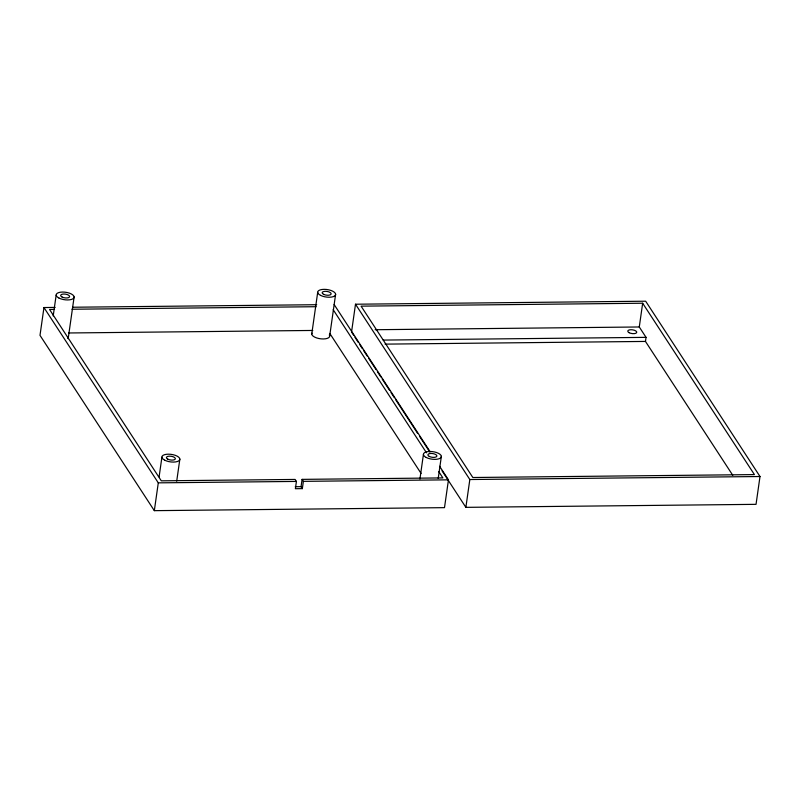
<?xml version="1.0" encoding="UTF-8"?>
<svg xmlns="http://www.w3.org/2000/svg" width="800" height="800" viewBox="0 0 800 800"><rect width="100%" height="100%" fill="white"/><g stroke="black" fill="none" stroke-linecap="round" stroke-linejoin="round"><path stroke-width="1.2" d="M55.17 307.42L43.96 307.54L40 335.35L154.33 510.66L444.5 507.65L448.46 479.84L439.61 466.28M53.2 315.93L56.17 295.07M74.12 296.94L68.18 338.66A9.05 3.78 8.1 0 0 67.8 337.63M154.33 510.66L158.29 482.85L43.96 307.54M159.11 476.83L161.91 457.2M176.71 481.16L179.85 459.07M311.75 334.07L317.69 292.35M54.53 309.42L49.55 309.47L161.3 480.83L295.13 479.44L296.42 481.42L295.38 488.71L302.34 488.63L303.37 481.35L302.09 479.37L442.87 477.91L438.78 471.64M302.34 488.63L301.05 486.66L302.09 479.37M329.69 335.95L335.63 294.23M442.05 470.82L465.87 507.35L756.04 504.34L760 476.52L645.67 301.21L355.5 304.22L351.54 332.04L353.58 335.17M419.93 479.03L423.42 454.48M438.22 478.45L441.36 456.36M465.87 507.35L469.83 479.53L355.5 304.22M732.77 475.29L645.47 341.43L646.05 337.36L639.28 326.98L642.66 303.23L361.09 306.15L472.84 477.51L754.41 474.59L642.66 303.23M72.6 307.24L316.7 304.71M71.97 309.24L316.17 306.71M68.59 332.98L312.79 330.45M375.15 329.72L639.28 326.98M383.17 340.08L646.05 337.36M385.08 344.13L645.47 341.43M158.29 482.85L296.42 481.42M303.37 481.35L448.46 479.84M469.83 479.53L760 476.52M295.25 486.72L301.05 486.66M334.13 304.53L430.09 451.67M354.94 337.25L358.34 342.47M359.71 344.56L362.43 348.73M363.79 350.82L367.19 356.04M368.55 358.12L376.04 369.6M377.4 371.69L380.8 376.91M382.16 378.99L389.65 390.47M391.01 392.56L394.41 397.78M395.77 399.86L417.55 433.26M419.59 436.39L429.8 452.04M333.17 309.68L426.52 452.83M329.79 333.43L421.1 473.44M329.32 334.92A9.05 3.78 8.1 0 1 320.99 338.85A9.05 3.78 8.1 0 1 311.98 333.11M164.72 460.19A9.05 3.78 8.1 0 0 179.61 460.03A9.05 3.78 8.1 0 0 168.3 454.18A9.05 3.78 8.1 0 0 164.72 460.19M167.8 459.16A4.53 1.89 8.1 0 0 175.25 459.08A4.53 1.89 8.1 0 0 169.59 456.16A4.53 1.89 8.1 0 0 167.8 459.16M426.24 457.48A9.05 3.78 8.1 0 0 441.13 457.32A9.05 3.78 8.1 0 0 429.81 451.47A9.05 3.78 8.1 0 0 426.24 457.48M429.31 456.45A4.53 1.89 8.1 0 0 436.76 456.37A4.53 1.89 8.1 0 0 431.1 453.44A4.53 1.89 8.1 0 0 429.31 456.45M58.99 298.06A9.05 3.78 8.1 0 0 73.88 297.9A9.05 3.78 8.1 0 0 62.57 292.05A9.05 3.78 8.1 0 0 58.99 298.06M62.07 297.03A4.53 1.89 8.1 0 0 69.51 296.95A4.53 1.89 8.1 0 0 63.86 294.03A4.53 1.89 8.1 0 0 62.07 297.03M320.5 295.35A9.05 3.78 8.1 0 0 335.39 295.19A9.05 3.78 8.1 0 0 324.08 289.34A9.05 3.78 8.1 0 0 320.5 295.35M323.58 294.32A4.53 1.89 8.1 0 0 331.03 294.24A4.53 1.89 8.1 0 0 325.37 291.31A4.53 1.89 8.1 0 0 323.58 294.32M629.18 332.72A4.53 1.89 8.1 0 0 636.63 332.64A4.53 1.89 8.1 0 0 630.97 329.72A4.53 1.89 8.1 0 0 629.18 332.72"/></g></svg>
